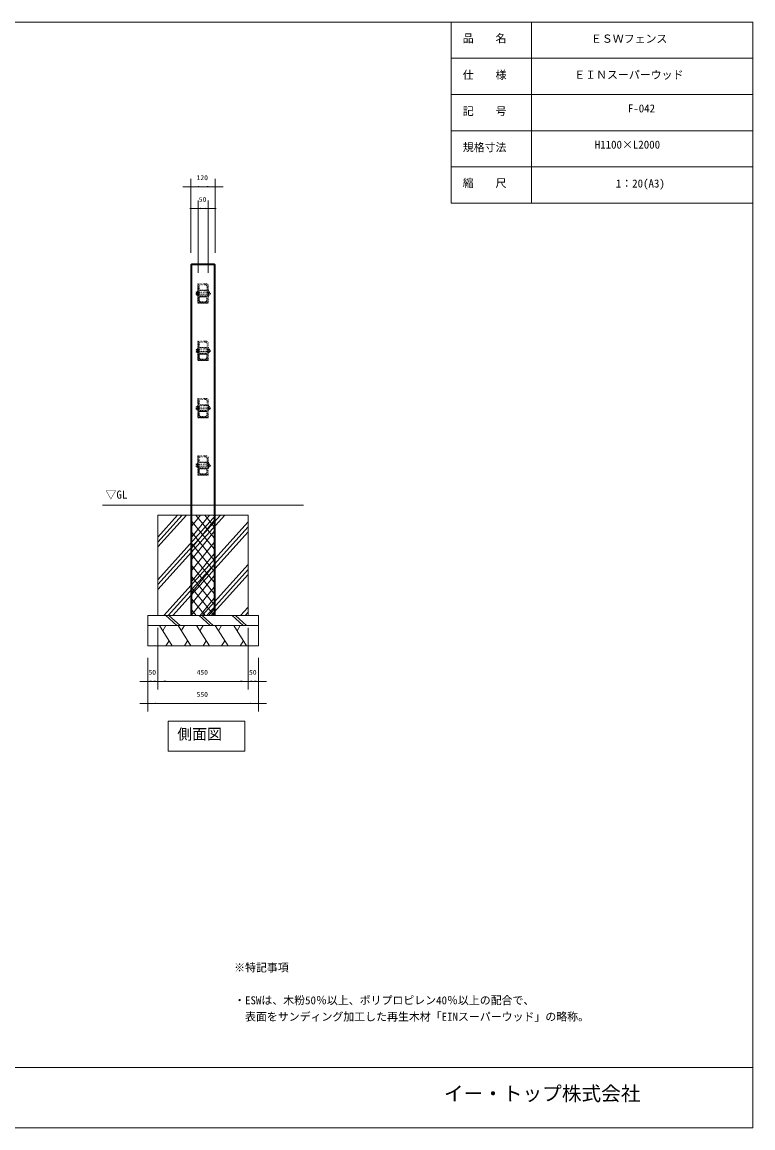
# Model space of a CAD drawing. Units: millimetres, scale not verified. Extents: x -3900 to 3900, y -2750 to 2750.
# Drawn here: x 267 to 3900, y -2750 to 2750 of the extents above; entities that cross this region are included whole.
import ezdxf
from ezdxf.enums import TextEntityAlignment as Align

# ---------------------------------------------------------------- set-up
doc = ezdxf.new("R2010")
doc.units = ezdxf.units.MM
doc.header["$LTSCALE"] = 20
doc.linetypes.add('USER5', pattern=[0.208282, 0.069427, -0.138855])
doc.layers.add('0-1_IMPORTED', color=30, linetype='Continuous', lineweight=18)
doc.styles.add('ＭＳ ゴシック', font='')
doc.styles.get('ＭＳ ゴシック').set_extended_font_data('MS Gothic')

msp = doc.modelspace()

# ---------------------------------------------------------------- linework, layer by layer
at = {"layer": '0-1_IMPORTED'}
for p, q in [((2400, 2750), (2400, 1850)), ((2800, 2750), (2800, 1850)), ((3900, 2570), (2400, 2570)), ((3900, 2390), (2400, 2390)), ((3900, 2210), (2400, 2210)), ((3900, 2030), (2400, 2030)), ((3900, 1850), (2400, 1850)), ((1106.5, 1543), (1226.5, 1543)), ((1111.5, 1548), (1111.5, -202)), ((1221.5, 1548), (1221.5, -202)), ((1666.5, 348), (666.5, 348)), ((941.5, 139.38), (1084.25, 298)), ((941.5, -72.75), (1275.17, 298)), ((941.5, 164.13), (1061.98, 298)), ((941.5, -48), (1252.9, 298)), ((941.5, 188.88), (1039.71, 298)), ((941.5, -23.25), (1230.62, 298)), ((1106.5, 293.75), (1109.9, 298)), ((1106.5, 238.5), (1154.1, 298)), ((1106.5, 183.26), (1198.29, 298)), ((1106.5, 128.02), (1226.5, 278.02)), ((1226.5, 178.15), (1130.62, 298)), ((1226.5, 233.39), (1174.82, 298)), ((1226.5, 288.64), (1219.01, 298)), ((971.54, -202), (1391.5, 264.62)), ((993.82, -202), (1391.5, 239.87)), ((1226.5, 122.91), (1106.5, 272.91)), ((1106.5, 72.78), (1226.5, 222.78)), ((1016.09, -202), (1391.5, 215.12)), ((1226.5, 67.67), (1106.5, 217.67)), ((1106.5, 17.53), (1226.5, 167.53)), ((1226.5, 12.42), (1106.5, 162.42)), ((1106.5, -37.71), (1226.5, 112.29)), ((1226.5, -42.82), (1106.5, 107.18)), ((1106.5, -92.95), (1226.5, 57.05)), ((1226.5, -98.06), (1106.5, 51.94)), ((1106.5, -148.2), (1226.5, 1.8)), ((1162.46, -202), (1391.5, 52.49)), ((1184.74, -202), (1391.5, 27.74)), ((1207.01, -202), (1391.5, 2.99)), ((1226.5, -153.3), (1106.5, -3.3)), ((1107.65, -202), (1226.5, -53.44)), ((1221.26, -202), (1106.5, -58.55)), ((1151.84, -202), (1226.5, -108.68)), ((1177.07, -202), (1106.5, -113.79)), ((1196.04, -202), (1226.5, -163.92)), ((1353.38, -202), (1391.5, -159.65)), ((981.54, -202), (1036.54, -252)), ((997.1, -202), (1052.1, -252)), ((1132.87, -202), (1106.5, -169.03)), ((1146.54, -202), (1201.54, -252)), ((1162.1, -202), (1217.1, -252)), ((1311.54, -202), (1366.54, -252)), ((1327.1, -202), (1382.1, -252)), ((1375.66, -202), (1391.5, -184.39)), ((1013.45, -352), (949.95, -252)), ((965.82, -277), (981.7, -252)), ((1105.85, -352), (1042.35, -252)), ((1058.22, -277), (1074.1, -252)), ((1198.25, -352), (1134.75, -252)), ((1150.62, -277), (1166.5, -252)), ((1290.65, -352), (1227.15, -252)), ((1243.02, -277), (1258.9, -252)), ((1383.05, -352), (1319.55, -252)), ((1335.42, -277), (1351.3, -252)), ((997.58, -327), (981.7, -352)), ((1089.98, -327), (1074.1, -352)), ((1182.38, -327), (1166.5, -352)), ((1274.78, -327), (1258.9, -352)), ((1367.18, -327), (1351.3, -352)), ((-3900, -2450), (3900, -2450))]:
    msp.add_line(p, q, dxfattribs=at)
at = {"layer": '0-1_IMPORTED', "color": 1}
for p, q in [((1066.5, 1931), (1106.5, 1931)), ((1106.5, 1602.7), (1106.5, 1971)), ((1106.5, 1931), (1226.5, 1931)), ((1226.5, 1602.7), (1226.5, 1971)), ((1226.5, 1931), (1266.5, 1931)), ((1101.5, 1823), (1141.5, 1823)), ((1141.5, 1503), (1141.5, 1863)), ((1141.5, 1823), (1191.5, 1823)), ((1191.5, 1503), (1191.5, 1863)), ((1191.5, 1823), (1231.5, 1823)), ((941.5, -262), (941.5, -569)), ((941.5, -262), (941.5, -569)), ((1391.5, -262), (1391.5, -569)), ((1391.5, -262), (1391.5, -569)), ((891.5, -412), (891.5, -569)), ((891.5, -412), (891.5, -679)), ((1441.5, -412), (1441.5, -569)), ((1441.5, -412), (1441.5, -679)), ((851.5, -529), (891.5, -529)), ((891.5, -529), (941.5, -529)), ((901.5, -529), (941.5, -529)), ((941.5, -529), (981.5, -529)), ((941.5, -529), (1391.5, -529)), ((1351.5, -529), (1391.5, -529)), ((1391.5, -529), (1431.5, -529)), ((1391.5, -529), (1441.5, -529)), ((1441.5, -529), (1481.5, -529)), ((891.5, -639), (851.5, -639)), ((1441.5, -639), (891.5, -639)), ((1481.5, -639), (1441.5, -639))]:
    msp.add_line(p, q, dxfattribs=at)
at = {"layer": '0-1_IMPORTED', "linetype": 'USER5'}
for p, q in [((1132.5, 1404.24), (1138, 1404.24)), ((1132.5, 1396.76), (1138, 1396.76)), ((1197.29, 1400.5), (1193.71, 1400.5)), ((1198, 1394.49), (1198, 1406.51)), ((1132.5, 1119.24), (1138, 1119.24)), ((1132.5, 1111.76), (1138, 1111.76)), ((1197.29, 1115.5), (1193.71, 1115.5)), ((1198, 1109.49), (1198, 1121.51)), ((1132.5, 834.24), (1138, 834.24)), ((1132.5, 826.76), (1138, 826.76)), ((1197.29, 830.5), (1193.71, 830.5)), ((1198, 824.49), (1198, 836.51)), ((1198, 539.49), (1198, 551.51)), ((1132.5, 549.24), (1138, 549.24)), ((1132.5, 541.76), (1138, 541.76)), ((1197.29, 545.5), (1193.71, 545.5))]:
    msp.add_line(p, q, dxfattribs=at)
at = {"layer": '0-1_IMPORTED'}
for points in [[(-3900, 2750), (3900, 2750), (3900, -2750), (-3900, -2750)], [(1111.5, 1548), (1221.5, 1548), (1226.5, 1542.7), (1226.5, -202), (1106.5, -202), (1106.5, 1542.7)], [(941.5, 298), (1391.5, 298), (1391.5, -202), (941.5, -202)], [(891.5, -202), (1441.5, -202), (1441.5, -252), (891.5, -252)], [(891.5, -252), (1441.5, -252), (1441.5, -352), (891.5, -352)], [(993.86, -726.76), (1375, -726.76), (1375, -876.99), (993.86, -876.99)]]:
    msp.add_lwpolyline(points, close=True, dxfattribs=at)
at = {"layer": '0-1_IMPORTED', "linetype": 'USER5'}
for points in [[(1141.5, 1448), (1140, 1448), (1140, 1351.5), (1191.5, 1351.5), (1191.5, 1353), (1141.5, 1353)], [(1146.5, 1448), (1186.5, 1448), (1191.5, 1443), (1191.5, 1358), (1186.5, 1353), (1146.5, 1353), (1141.5, 1358), (1141.5, 1443)], [(1186.5, 1438), (1186.5, 1417), (1146.5, 1417), (1146.5, 1438), (1151.5, 1443), (1181.5, 1443)], [(1132.5, 1406.7), (1133.25, 1408), (1138, 1408), (1138, 1393), (1133.25, 1393), (1132.5, 1394.3)], [(1138, 1410.5), (1140, 1410.5), (1140, 1390.5), (1138, 1390.5)], [(1138, 1404.5), (1191.5, 1404.5), (1191.5, 1396.5), (1138, 1396.5)], [(1186.5, 1413), (1186.5, 1388), (1146.5, 1388), (1146.5, 1413)], [(1186.5, 1363), (1186.5, 1384), (1146.5, 1384), (1146.5, 1363), (1151.5, 1358), (1181.5, 1358)], [(1185.5, 1363.41), (1185.5, 1383), (1147.5, 1383), (1147.5, 1363.41), (1151.91, 1359), (1181.09, 1359)], [(1191.5, 1416.5), (1193, 1416.5), (1193, 1384.5), (1191.5, 1384.5)], [(1193, 1408.5), (1198, 1408.5), (1198, 1392.5), (1193, 1392.5)], [(1141.5, 1163), (1140, 1163), (1140, 1066.5), (1191.5, 1066.5), (1191.5, 1068), (1141.5, 1068)], [(1146.5, 1163), (1186.5, 1163), (1191.5, 1158), (1191.5, 1073), (1186.5, 1068), (1146.5, 1068), (1141.5, 1073), (1141.5, 1158)], [(1186.5, 1153), (1186.5, 1132), (1146.5, 1132), (1146.5, 1153), (1151.5, 1158), (1181.5, 1158)], [(1132.5, 1121.7), (1133.25, 1123), (1138, 1123), (1138, 1108), (1133.25, 1108), (1132.5, 1109.3)], [(1138, 1125.5), (1140, 1125.5), (1140, 1105.5), (1138, 1105.5)], [(1138, 1119.5), (1191.5, 1119.5), (1191.5, 1111.5), (1138, 1111.5)], [(1186.5, 1128), (1186.5, 1103), (1146.5, 1103), (1146.5, 1128)], [(1191.5, 1131.5), (1193, 1131.5), (1193, 1099.5), (1191.5, 1099.5)], [(1193, 1123.5), (1198, 1123.5), (1198, 1107.5), (1193, 1107.5)], [(1186.5, 1078), (1186.5, 1099), (1146.5, 1099), (1146.5, 1078), (1151.5, 1073), (1181.5, 1073)], [(1185.5, 1078.41), (1185.5, 1098), (1147.5, 1098), (1147.5, 1078.41), (1151.91, 1074), (1181.09, 1074)], [(1132.5, 836.7), (1133.25, 838), (1138, 838), (1138, 823), (1133.25, 823), (1132.5, 824.3)], [(1138, 840.5), (1140, 840.5), (1140, 820.5), (1138, 820.5)], [(1138, 834.5), (1191.5, 834.5), (1191.5, 826.5), (1138, 826.5)], [(1141.5, 878), (1140, 878), (1140, 781.5), (1191.5, 781.5), (1191.5, 783), (1141.5, 783)], [(1146.5, 878), (1186.5, 878), (1191.5, 873), (1191.5, 788), (1186.5, 783), (1146.5, 783), (1141.5, 788), (1141.5, 873)], [(1186.5, 868), (1186.5, 847), (1146.5, 847), (1146.5, 868), (1151.5, 873), (1181.5, 873)], [(1186.5, 843), (1186.5, 818), (1146.5, 818), (1146.5, 843)], [(1191.5, 846.5), (1193, 846.5), (1193, 814.5), (1191.5, 814.5)], [(1193, 838.5), (1198, 838.5), (1198, 822.5), (1193, 822.5)], [(1186.5, 793), (1186.5, 814), (1146.5, 814), (1146.5, 793), (1151.5, 788), (1181.5, 788)], [(1185.5, 793.41), (1185.5, 813), (1147.5, 813), (1147.5, 793.41), (1151.91, 789), (1181.09, 789)], [(1132.5, 551.7), (1133.25, 553), (1138, 553), (1138, 538), (1133.25, 538), (1132.5, 539.3)], [(1138, 555.5), (1140, 555.5), (1140, 535.5), (1138, 535.5)], [(1141.5, 593), (1140, 593), (1140, 496.5), (1191.5, 496.5), (1191.5, 498), (1141.5, 498)], [(1146.5, 593), (1186.5, 593), (1191.5, 588), (1191.5, 503), (1186.5, 498), (1146.5, 498), (1141.5, 503), (1141.5, 588)], [(1186.5, 583), (1186.5, 562), (1146.5, 562), (1146.5, 583), (1151.5, 588), (1181.5, 588)], [(1186.5, 558), (1186.5, 533), (1146.5, 533), (1146.5, 558)], [(1191.5, 561.5), (1193, 561.5), (1193, 529.5), (1191.5, 529.5)], [(1193, 553.5), (1198, 553.5), (1198, 537.5), (1193, 537.5)], [(1138, 549.5), (1191.5, 549.5), (1191.5, 541.5), (1138, 541.5)], [(1186.5, 508), (1186.5, 529), (1146.5, 529), (1146.5, 508), (1151.5, 503), (1181.5, 503)], [(1185.5, 508.41), (1185.5, 528), (1147.5, 528), (1147.5, 508.41), (1151.91, 504), (1181.09, 504)]]:
    msp.add_lwpolyline(points, close=True, dxfattribs=at)
for centre, start, end in [((1198, 1400.5), 0, 90), ((1198, 1400.5), 270, 0), ((1198, 1115.5), 0, 90), ((1198, 1115.5), 270, 0), ((1198, 830.5), 0, 90), ((1198, 830.5), 270, 0), ((1198, 545.5), 360, 90), ((1198, 545.5), 270, 0)]:
    msp.add_arc(centre, 6.01, start, end, dxfattribs=at)
at = {"layer": '0-1_IMPORTED', "color": 1}
for points in [[(1106.5, 1931), (1146.5, 1934.5), (1146.5, 1927.5)], [(1226.5, 1931), (1186.5, 1927.5), (1186.5, 1934.5)], [(1141.5, 1823), (1181.5, 1826.5), (1181.5, 1819.5)], [(1191.5, 1823), (1151.5, 1819.5), (1151.5, 1826.5)], [(891.5, -529), (931.5, -525.5), (931.5, -532.5)], [(941.5, -529), (901.5, -532.5), (901.5, -525.5)], [(941.5, -529), (981.5, -525.5), (981.5, -532.5)], [(1391.5, -529), (1351.5, -532.5), (1351.5, -525.5)], [(1391.5, -529), (1431.5, -525.5), (1431.5, -532.5)], [(1441.5, -529), (1401.5, -532.5), (1401.5, -525.5)], [(891.5, -639), (931.5, -635.5), (931.5, -642.5)], [(1441.5, -639), (1401.5, -642.5), (1401.5, -635.5)]]:
    msp.add_solid(points, dxfattribs=at)

# ---------------------------------------------------------------- texts
at = {"layer": '0-1_IMPORTED', "color": 7, "style": 'ＭＳ ゴシック'}
for s, height, p in [('品\u3000\u3000名', 39.81, (2457.74, 2637.38)), ('ＥＳＷフェンス', 39.81, (3094.81, 2635.44)), ('仕\u3000\u3000様', 39.81, (2457.74, 2455.44)), ('ＥＩＮスーパーウッド', 39.81, (3012.06, 2456.04)), ('記\u3000\u3000号', 39.81, (2457.74, 2275.44)), ('F-042', 39.81, (3278.33, 2288.81)), ('規格寸法', 39.81, (2457.74, 2095.44)), ('H1100×L2000', 39.81, (3113.8, 2108.81)), ('120', 23.88, (1134.75, 1956.93)), ('縮\u3000\u3000尺', 39.81, (2457.74, 1917.38)), ('1：20(A3)', 39.81, (3218.47, 1915.44)), ('50', 23.88, (1145.33, 1848.93)), ('▽GL', 40.43, (680.64, 367.42)), ('50', 23.88, (895.33, -503.07)), ('450', 23.88, (1134.75, -503.07)), ('50', 23.88, (1395.33, -503.07)), ('550', 23.88, (1134.75, -613.07)), ('側面図', 54.26, (1038.3, -835.06)), ('※特記事項', 39.81, (1321.03, -1984.52)), ('・ESWは、木粉50％以上、ポリプロピレン40％以上の配合で、', 39.81, (1321.03, -2147.41)), ('  表面をサンディング加工した再生木材「EINスーパーウッド」の略称。', 39.81, (1321.03, -2228.85)), ('イー・トップ株式会社', 71.65, (2363.73, -2636.38))]:
    msp.add_text(s, height=height, dxfattribs=at).set_placement(p, align=Align.BOTTOM_LEFT)

doc.saveas('drawing.dxf')
